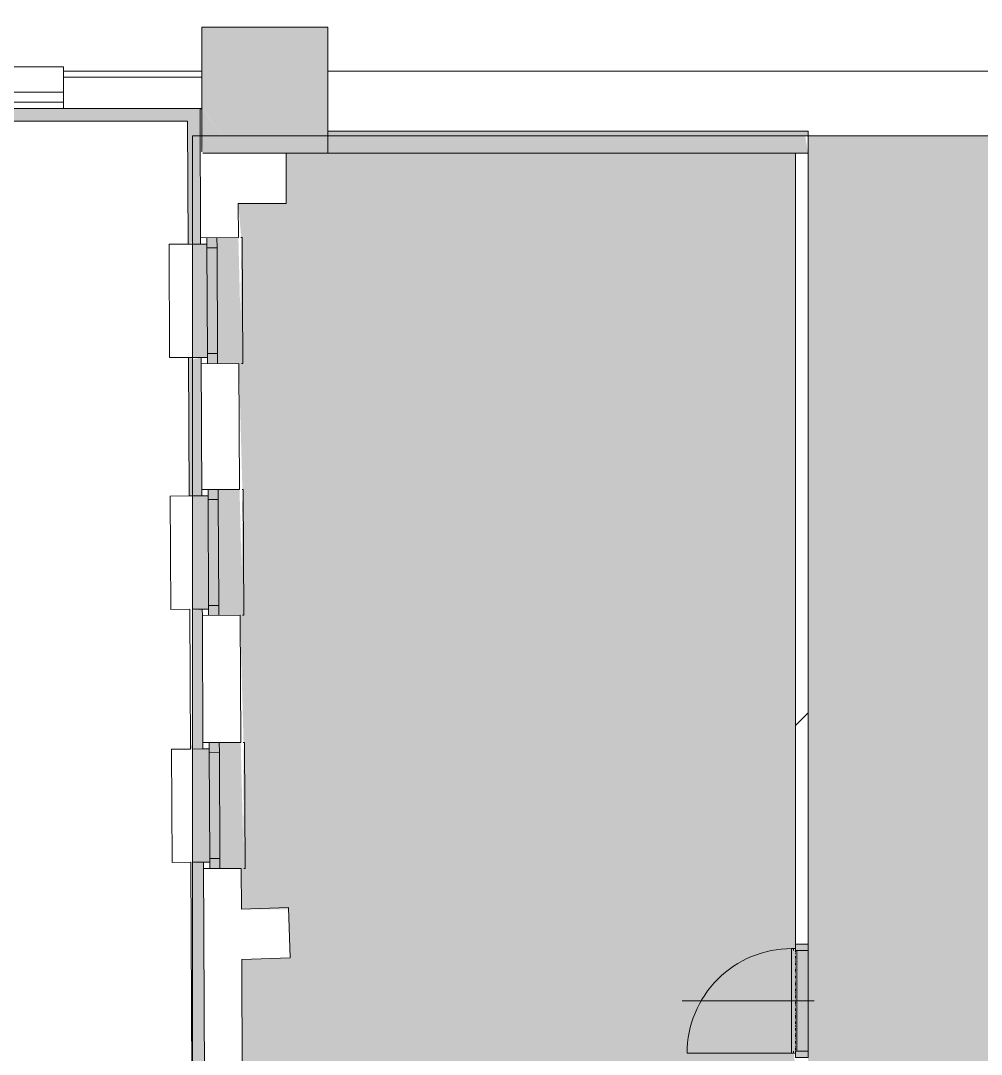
# Model space of a CAD drawing. Header units: millimetres. Extents: x 46521 to 262603, y -45352 to 20466.
# Drawn here: x 198636 to 206264, y -12687 to -4477 of the extents above; entities that cross this region are included whole.
import ezdxf

# ---------------------------------------------------------------- set-up
doc = ezdxf.new("R2010")
doc.units = ezdxf.units.MM
doc.linetypes.add('Čerchovaná se dvěma tečkami', pattern=[2.59, 1, -0.53, 0, -0.53, 0, -0.53])
for name, color, linetype, lineweight in [('A-DETL-GENF', 92, 'Continuous', 13), ('A-DETL-THIN', 151, 'Continuous', 13), ('A-DOOR', 31, 'Continuous', 13), ('A-DOOR-FRAM', 31, 'Continuous', 9), ('A-FLOR', 192, 'Continuous', 13), ('A-GENM', 13, 'Continuous', 13), ('A-GLAZ', 151, 'Continuous', 13), ('A-WALL', 113, 'Continuous', 13), ('A-WALL-PATT', 111, 'Continuous', 9), ('Q-SPCQ', 91, 'Continuous', 13), ('S-COLS', 52, 'Continuous', 13)]:
    doc.layers.add(name, color=color, linetype=linetype, lineweight=lineweight)
pattern_1 = [(45, (128653, 0), (-7184.2, 7184.2), []), (45, (131527, -3e-12), (-7184.2, 7184.2), []), (45, (137274, -7e-12), (-4310.5, 10057.9), [4064, -2032, 67.06, -1964.94])]
pattern_2 = [(45, (128653, 0), (-7184.2, 7184.2), []), (45, (131527, 0), (-7184.2, 7184.2), []), (45, (137274, 0), (-4310.5, 10057.9), [4064, -2032, 67.06, -1964.94])]
pattern_3 = [(45.265, (128653, 0), (-7217.4, 7150.9), []), (45.265, (131527, 13), (-7217.4, 7150.9), []), (45.265, (137274, 40), (-4357, 10037.8), [4064, -2032, 67.06, -1964.94])]

# ---------------------------------------------------------------- blocks, each defined once
blk = doc.blocks.new('DVERE_1k_oblozka - DD03_01_800x1970_koupelna-V78-Mapka _ závislý 15')
at = {"layer": 'A-DOOR', "lineweight": 9}
h = blk.add_hatch(color=151, dxfattribs=at)
h.paths.add_polyline_path([(-450, -52.9), (-400, -52.9), (-400, 47.1), (-450, 47.1)])
h.paths.add_polyline_path([(400, 47.1), (400, -52.9), (450, -52.9), (450, 47.1)])
blk.add_hatch(color=151, dxfattribs=at).paths.add_polyline_path([(-415, 77.1), (-400, 37.1), (400, 47.1), (415, 77.1), (-184.4, 77.1)])
for p, q in [((-415, 47.1), (-415, 907.1)), ((0, -102.9), (0, 947.1)), ((-400, 47.1), (-450, 47.1)), ((-450, 47.1), (-450, -52.9)), ((415, 77.1), (-415, 77.1)), ((-415, 77.1), (-415, 62.1)), ((-415, 62.1), (-400, 62.1)), ((-400, -52.9), (-400, 47.1)), ((-400, 37.1), (400, 37.1)), ((305, 77.1), (-305, 77.1)), ((400, 62.1), (415, 62.1)), ((450, 47.1), (400, 47.1)), ((400, 47.1), (400, -52.9)), ((415, 62.1), (415, 77.1)), ((415, 77.1), (415, 47.1)), ((450, -52.9), (450, 47.1)), ((-450, -52.9), (-400, -52.9)), ((400, -52.9), (450, -52.9))]:
    blk.add_line(p, q, dxfattribs=at)
at = {"layer": 'A-DOOR', "linetype": 'Čerchovaná se dvěma tečkami', "lineweight": 9}
for p, q in [((-400, 47.1), (400, 47.1)), ((-400, -52.9), (400, -52.9))]:
    blk.add_line(p, q, dxfattribs=at)
at = {"layer": 'A-DOOR', "lineweight": 9}
blk.add_arc((-415, 77.1), 830, 360, 90, dxfattribs=at)
at = {"layer": 'A-DOOR-FRAM'}
for p, q in [((-400, 47.1), (-450, 47.1)), ((-400, -52.9), (-400, 47.1)), ((400, 47.1), (400, -52.9)), ((400, 47.1), (450, 47.1)), ((-450, -52.9), (-400, -52.9)), ((450, -52.9), (400, -52.9))]:
    blk.add_line(p, q, dxfattribs=at)
blk = doc.blocks.new('OKNO_1k_nadsvetlik - OKNO_1k_nadsvetlik_1000 x 1500-1969475-Mapka _ závislý 15')
at = {"layer": 'A-GLAZ', "lineweight": 9}
h = blk.add_hatch(color=256, dxfattribs=at)
h.paths.add_polyline_path([(500, -100), (499.2, -20), (420, -20), (420, -100), (498.8, -100)])
h.paths.add_polyline_path([(-420, -100), (-420, -20), (-500, -20), (-499.8, -100)])
blk.add_hatch(color=256, dxfattribs=at).paths.add_polyline_path([(420, -20), (-420, -20), (-420, -100), (420, -100)])
for p, q in [((-500, -20), (-420, -20)), ((420, -20), (-420, -20)), ((-420, -20), (-420, -100)), ((420, -20), (500, -20)), ((420, -100), (420, -20)), ((-500, -100), (-450, -100)), ((-420, -100), (-500, -100)), ((-450, -100), (-450, -150)), ((-420, -100), (420, -100)), ((500, -100), (420, -100)), ((450, -100), (500, -100)), ((450, -150), (450, -100))]:
    blk.add_line(p, q, dxfattribs=at)
blk = doc.blocks.new('parapet s nosem_vnitní - parapet s nosem_vnitní-V120-Mapka _ závislý 15')
at = {"layer": 'A-GENM', "lineweight": 9}
for points in [[(500, 190), (500, 195), (-500, 190)], [(500, 0), (500, 190), (-500, 170), (-499.4, 0), (499.2, 0)]]:
    blk.add_hatch(color=151, dxfattribs=at).paths.add_polyline_path(points)
for p, q in [((500, 200), (-500, 200)), ((-500, 200), (-500, 190)), ((500, 200), (-500, 200)), ((500, 190), (500, 200))]:
    blk.add_line(p, q, dxfattribs=at)
blk = doc.blocks.new('parapet_ext - parapet_ext-V121-Mapka _ závislý 15')
at = {"layer": 'Q-SPCQ', "lineweight": 9}
blk.add_hatch(color=151, dxfattribs=at).paths.add_polyline_path([(450, -137.2), (450, 0), (-450, -0.2), (-449.9, -133.1), (449.8, -137.2)])
for p, q in [((-450, -300), (-450, -150)), ((450, -150), (450, -300)), ((450, -300), (-450, -300))]:
    blk.add_line(p, q, dxfattribs=at)
blk = doc.blocks.new('OKNO_1k_nadsvetlik - OKNO_1k_nadsvetlik_1000 x 1500-V122-Mapka _ závislý 15')
at = {"layer": 'A-GLAZ', "lineweight": 9}
h = blk.add_hatch(color=256, dxfattribs=at)
h.paths.add_polyline_path([(500, -100), (499.2, -20), (420, -20), (420, -100), (498.8, -100)])
h.paths.add_polyline_path([(-420, -100), (-420, -20), (-500, -20), (-499.8, -100)])
blk.add_hatch(color=256, dxfattribs=at).paths.add_polyline_path([(420, -20), (-420, -20), (-420, -100), (420, -100)])
for p, q in [((-500, -20), (-420, -20)), ((420, -20), (-420, -20)), ((-420, -20), (-420, -100)), ((420, -20), (500, -20)), ((420, -100), (420, -20)), ((-500, -100), (-450, -100)), ((-420, -100), (-500, -100)), ((-450, -100), (-450, -150)), ((-420, -100), (420, -100)), ((500, -100), (420, -100)), ((450, -100), (500, -100)), ((450, -150), (450, -100))]:
    blk.add_line(p, q, dxfattribs=at)
blk = doc.blocks.new('parapet_ext - parapet_ext-V123-Mapka _ závislý 15')
at = {"layer": 'Q-SPCQ', "lineweight": 9}
blk.add_hatch(color=151, dxfattribs=at).paths.add_polyline_path([(450, -127.9), (450, 0), (-450, -0.2), (-449.9, -123.8), (449.9, -127.9)])
for p, q in [((-450, -300), (-450, -150)), ((450, -150), (450, -300)), ((450, -300), (-450, -300))]:
    blk.add_line(p, q, dxfattribs=at)
blk = doc.blocks.new('OKNO_1k_nadsvetlik - OKNO_1k_nadsvetlik_1000 x 1500-V124-Mapka _ závislý 15')
at = {"layer": 'A-GLAZ', "lineweight": 9}
h = blk.add_hatch(color=256, dxfattribs=at)
h.paths.add_polyline_path([(500, -100), (499.2, -20), (420, -20), (420, -100), (498.8, -100)])
h.paths.add_polyline_path([(-420, -100), (-420, -20), (-500, -20), (-499.8, -100)])
blk.add_hatch(color=256, dxfattribs=at).paths.add_polyline_path([(420, -20), (-420, -20), (-420, -100), (420, -100)])
for p, q in [((-500, -20), (-420, -20)), ((420, -20), (-420, -20)), ((-420, -20), (-420, -100)), ((420, -20), (500, -20)), ((420, -100), (420, -20)), ((-500, -100), (-450, -100)), ((-420, -100), (-500, -100)), ((-450, -100), (-450, -150)), ((-420, -100), (420, -100)), ((500, -100), (420, -100)), ((450, -100), (500, -100)), ((450, -150), (450, -100))]:
    blk.add_line(p, q, dxfattribs=at)
blk = doc.blocks.new('parapet_ext - parapet_ext-V125-Mapka _ závislý 15')
at = {"layer": 'Q-SPCQ', "lineweight": 9}
blk.add_hatch(color=151, dxfattribs=at).paths.add_polyline_path([(450, -118.7), (450, 0), (-450, -0.2), (-449.8, -114.5), (449.9, -118.7)])
for p, q in [((-450, -300), (-450, -150)), ((450, -150), (450, -300)), ((450, -300), (-450, -300))]:
    blk.add_line(p, q, dxfattribs=at)
blk = doc.blocks.new('OKNO_2k_ - OKNO_2k_1900x1400-1963744-Mapka _ závislý 15')
at = {"layer": 'A-GLAZ', "lineweight": 9}
for p, q in [((-950, 126), (950, 126)), ((-950, 75), (-950, 126)), ((950, 126), (950, 75)), ((950, 75), (-950, 75)), ((-950, 75), (950, 75)), ((-950, -5), (-950, 75)), ((950, 75), (950, -5)), ((950, -5), (-950, -5))]:
    blk.add_line(p, q, dxfattribs=at)
blk = doc.blocks.new('parapet s nosem_vnitní - parapet s nosem_vnitní-1349022-Mapka _ závislý 15')
at = {"layer": 'A-GENM', "lineweight": 9}
for p, q in [((-950, -190), (-950, 0)), ((950, 0), (950, -190)), ((-950, -190), (-950, -200)), ((-950, -200), (950, -200)), ((-950, -200), (950, -200)), ((950, -200), (950, -190))]:
    blk.add_line(p, q, dxfattribs=at)

msp = doc.modelspace()

# ---------------------------------------------------------------- hatches: boundary and pattern name
at = {"layer": 'A-DETL-GENF', "lineweight": 9}
h = msp.add_hatch(color=151, dxfattribs=at)
h.paths.add_polyline_path([(204637.1, -23536.6), (206251.5, -23527.4), (206251.5, -23436.6), (204197.3, -23436.2), (204148, -23330.6), (203420.3, -23153.7), (204480.3, -22659.4), (203752.6, -22482.5), (203703.2, -22376.5), (201990.3, -22376.5), (201990.3, -23531.5), (203429.2, -23536.6)])
h.paths.add_polyline_path([(179909.9, -23449.3), (180539.9, -23449.3), (180539.9, -23374.3), (181439.9, -23379.3), (181439.9, -23449.3), (182144.6, -23449.3), (182129.6, -23165.8), (182114.6, -23165.8), (182129.6, -22265.8), (182144.6, -22250.8), (182144.6, -21375.2), (181924.6, -21375.2), (181924.6, -21125.2), (182144.6, -21125.2), (182144.6, -19774.5), (181894.6, -19774.5), (181894.6, -19524.5), (182142.9, -19524.5), (182109.1, -18123.5), (182067.1, -17411.6), (181278.2, -17441.1), (181275.3, -17443.5), (180378.1, -17434), (180375.4, -17426.4), (179498.2, -17456.6), (179495.4, -17459), (178598.2, -17454), (178595.4, -17441.9), (177400.6, -17455.7), (177400.6, -19579.6), (178433.6, -19579.6), (179909.9, -21056), (179909.9, -23379.3)])
h.paths.add_polyline_path([(182770, -21565.8), (182770, -19113.6), (182394.6, -19113.6), (182400.6, -21565.8)])
h.paths.add_polyline_path([(182970, -21565.8), (182986.6, -21565.8), (182970, -21529.8)])
h.paths.add_polyline_path([(223103.1, -20315.3), (224792.8, -20315.3), (224792.8, -17927.7), (220167.6, -17927.7), (220167.6, -19075.3), (223137.6, -19075.3), (223137.6, -19175.3), (222541.8, -19175.7), (222597.7, -19295.7), (223117.4, -19422), (223117.4, -19639.8), (222232.4, -20061.1), (223047, -20259.1), (223073.2, -20315.3)])
h.paths.add_polyline_path([(184735.7, -20290.8), (187003.7, -20290.8), (186988.7, -20150.8), (186973.7, -20150.8), (186988.7, -19550.8), (187003.7, -19535.8), (187003.7, -19113.6), (184153.9, -19114), (184211.9, -19238.3), (185038.7, -19460.5), (184153.7, -19873.2), (184153.7, -20109.4), (184677.5, -20236.7), (184702.7, -20290.8)])
h.paths.add_polyline_path([(187013.7, -20150.8), (187103.7, -20150.8), (187095.5, -19550.8), (187013.7, -19550.8)])
h.paths.add_polyline_path([(187355.6, -18728.2), (188365.6, -18728.2), (188365.6, -18608.2), (187265.6, -18608.2), (187265.6, -18728.2), (187295.6, -18728.2)])
h.paths.add_polyline_path([(188415.6, -18528.2), (188415.6, -18431.9), (185923.6, -18442.1), (185923.6, -18478.2), (187215.6, -18478.2), (187215.6, -18528.2), (188365.6, -18528.2)])
h.paths.add_polyline_path([(194950.6, -18478.2), (194950.6, -18477.2), (195000.6, -18477.2), (195000.6, -18431.9), (194000.6, -18431.9), (194000.6, -18477.2), (194050.6, -18478.2)])
h.paths.add_polyline_path([(182252.3, -18478.2), (182419.9, -18478.2), (182419.9, -16845.8), (182400.6, -16845.8), (182400.6, -17195.8), (182312.3, -17195.8), (182377.1, -18471.8), (182323.1, -18474.6)])
h.paths.add_polyline_path([(191950.6, -18478.2), (192900.6, -18477.2), (192900.6, -18431.9), (191900.6, -18431.9), (191900.6, -18477.2), (191950.6, -18477.2)])
h.paths.add_polyline_path([(190180.6, -18478.2), (190800.6, -18477.2), (190800.6, -18431.9), (190130.6, -18431.9), (190130.6, -18477.2), (190180.6, -18477.2)])
h.paths.add_polyline_path([(197029.9, -18478.2), (197100.6, -18477.2), (197100.6, -18431.9), (196100.6, -18431.9), (196100.6, -18477.2), (196929.9, -18478.2)])
h.paths.add_polyline_path([(185041.5, -18478.2), (185673.6, -18478.2), (185673.6, -18167), (185793.6, -18167), (185793.6, -17367), (185673.6, -17367), (185665.6, -17225.4), (182669.9, -17225.4), (182669.9, -18478.2), (184153.7, -18478.2)])
h.paths.add_polyline_path([(198679.9, -18478.2), (198842.6, -18477.2), (198842.6, -18431.9), (198200.6, -18431.9), (198200.6, -18477.2), (198429.9, -18478.2)])
h.paths.add_polyline_path([(188665.6, -18478.2), (189030.6, -18477.2), (189030.6, -18431.9), (188665.6, -18431.9)])
h.paths.add_polyline_path([(200021.7, -18478.2), (200000.6, -18431.9), (199892.6, -18431.9), (199892.6, -18477.2), (200015.8, -18478.2)])
h.paths.add_polyline_path([(185873.6, -18217), (185900.6, -18217), (185893.6, -17317), (185873.6, -17317), (185873.6, -18167)])
h.paths.add_polyline_path([(204028.4, -17238.3), (206280, -17238.3), (206280, -17169.9), (206799.6, -17169.9), (206794.8, -15721.9), (204028.4, -15721.9), (204028.4, -15861.9), (203938.4, -15861.9), (203938.4, -16661.9), (204028.4, -16661.9), (204028.4, -16988)])
h.paths.add_polyline_path([(201473.8, -17238.3), (203928.4, -17238.3), (203913.4, -16661.9), (203898.4, -16661.9), (203913.4, -15861.9), (203928.4, -15846.9), (203913.4, -15721.9), (200359, -15721.9), (200366, -16250.2), (200436.4, -16251.3), (200441, -17238.3)])
h.paths.add_polyline_path([(223928, -17238.3), (225042.8, -17238.3), (225042.8, -17142.7), (223927.6, -17142.7), (223928, -17237.9), (223878, -17238.3)])
h.paths.add_polyline_path([(223626.6, -16893.3), (223176.6, -16893.3), (223176.6, -16493.3), (223625.1, -16493.3), (223625.5, -16613.4)])
h.paths.add_polyline_path([(220198.4, -17238.3), (223628, -17238.3), (223619.9, -15305.1), (220216.7, -15317.2), (220228.7, -15516.5), (220243.3, -15516.5), (220214.3, -16316.8), (220199.3, -16316.8), (220183.2, -17238.3)])
h.paths.add_polyline_path([(220067.6, -17238.3), (220083.2, -17238.3), (220116.7, -16315.1), (220189.3, -16314.8), (220189.3, -15516.2), (220113.3, -15514.9), (220114.1, -15317.2), (218784.8, -15321.8), (218782.1, -13416.8), (218872, -13416.7), (218870.9, -12616.7), (218780.9, -12616.7), (218777, -9896.8), (218866.9, -9896.7), (218865.8, -9096.7), (218775.8, -9096.7), (218772.1, -6517.4), (218862, -6517.2), (218860.9, -5717.2), (218770.9, -5717.2), (218769.5, -4804.7), (218494.8, -4819.7), (218494.8, -4834.7), (217694.8, -4819.7), (217679.8, -4804.7), (217192.1, -4804.7), (217190.9, -7500.5), (217576.8, -7493.8), (217583.7, -7893.7), (217163.8, -7904.6), (217163, -10505.4), (217571.6, -10491.1), (217585.6, -10890.9), (217135.9, -10906.6), (217157.6, -11224.8), (217163.7, -11224.8), (217149.7, -13224.8), (217129.7, -13224.8), (217149.7, -14214.8), (217155.7, -14214.8), (217141.8, -16214.8), (217121.8, -16214.8), (217141.8, -16493.3), (217584.8, -16493.3), (217584.8, -16893.3), (217120, -16893.3), (217121.8, -17238.3), (219960.1, -17238.3)])
h.paths.add_polyline_path([(216819, -17208.3), (216819.1, -17208.3), (216819.1, -17178.3)])
h.paths.add_polyline_path([(200000.6, -16301.9), (200011.6, -16301.1), (200000.6, -16301.1)])
h.paths.add_polyline_path([(200358.5, -15621.9), (204787.8, -15621.9), (204772.8, -14601.9), (204757.8, -14601.9), (204772.8, -13801.9), (204787.8, -13786.9), (204787.8, -12892.6), (200346.2, -12952.4), (200354.5, -13745.2), (200424.8, -13744.9), (200419.8, -14744.9), (200354.5, -14746.4)])
h.paths.add_polyline_path([(204887.8, -15621.9), (205347.8, -15606.9), (205347.8, -15591.9), (206247.8, -15606.9), (206262.8, -15621.9), (206794.6, -15621.9), (206790.2, -15215.3), (206668.3, -15215.7), (206673.3, -14215.6), (206790.2, -14214.6), (206783.8, -13220.3), (206662, -13219.6), (206667, -12220.7), (206783.8, -12219.6), (206780.6, -11931.2), (206362.9, -11932.5), (206361.6, -11532.5), (206781.6, -11531.2), (206774.3, -11220.3), (206655.6, -11220.7), (206660.6, -10220.7), (206777.4, -10219.7), (206771.1, -9215.3), (206649.3, -9214.7), (206654.3, -8215.7), (206771.1, -8214.7), (206760.5, -7215.3), (206642.9, -7215.7), (206647.9, -6215.7), (206764.7, -6214.7), (206760.5, -5950), (206363.9, -5950), (206363.9, -5391.9), (204887.8, -5391.9), (204887.8, -14717.2)])
h.paths.add_polyline_path([(218884.6, -15201.4), (223619.9, -15185.1), (223605.9, -14407.4), (223488.2, -14407.9), (223496.9, -12407.8), (223609, -12407.1), (223605.9, -11716.7), (218879.6, -11716.7), (218897, -12615.5), (218910.9, -12616.7), (218895.9, -13416.7), (218882, -13416.8), (218882.1, -13466.8)])
h.paths.add_polyline_path([(200395.7, -12851.7), (204787.8, -12792.6), (204772.8, -12661.9), (204757.8, -12661.9), (204772.8, -11861.9), (204787.8, -11846.9), (204787.8, -5528.2), (200745.6, -5528.2), (200745.6, -5928.2), (200363.7, -5928.2), (200387.5, -6199.9), (200389.9, -6199.9), (200374.2, -7200), (200369.6, -7201.4), (200396.8, -8199.9), (200399.2, -8199.9), (200383.5, -9200), (200378.8, -9201.4), (200406.1, -10209.9), (200408.5, -10210), (200403.5, -11209.9), (200388.1, -11210.8), (200391.5, -11534.3), (200763.7, -11534.4), (200776.7, -11921.7), (200391.5, -11935), (200393.8, -12446.3)])
h.paths.add_polyline_path([(221414.4, -11616.7), (223195.9, -11616.7), (223195.9, -10496.7), (223605.9, -10496.7), (223593.2, -10407.4), (223472.4, -10407.9), (223481.1, -8407.9), (223593.2, -8406.8), (223592.1, -8216.7), (218874.5, -8216.7), (218891.9, -9095.5), (218905.8, -9096.7), (218890.8, -9896.7), (218876.9, -9896.8), (218879.6, -11616.7), (219891, -11616.7), (219891, -11016.7), (220211, -11016.7), (220211, -11616.7)])
h.paths.add_polyline_path([(206977.5, -10219.7), (206977.5, -10219.7), (206977.3, -10175.5)])
h.paths.add_polyline_path([(206971.1, -8214.7), (206971.2, -8214.7), (206970.1, -7904.6)])
h.paths.add_polyline_path([(218874.3, -8116.7), (223182.1, -8116.7), (223182.1, -7516.7), (223589.7, -7516.7), (223581.4, -7407.5), (223460.6, -7407.9), (223469.3, -5407.9), (223581.4, -5407.2), (223578.6, -4804.7), (218869.5, -4804.7), (218887, -5716), (218900.9, -5717.2), (218885.9, -6517.2), (218872, -6517.4), (218874, -7904.6)])
h.paths.add_polyline_path([(206964.7, -6214.7), (206964.8, -6214.7), (206963.9, -5950)])
h.paths.add_polyline_path([(223577.4, -4704.7), (223578.6, -4704.7), (223577.4, -4397.9), (223448.7, -4398), (223457.4, -2397.9), (223569.5, -2397.2), (223565.8, -1904.5), (223177.5, -1906), (223175.8, -1466), (220756.1, -1497.9), (220755.1, -1503.9), (218756.1, -1495.3), (218755.1, -1483), (217608.2, -1488.9), (217609.8, -1897.4), (217199.8, -1899), (217199.8, -4704.7), (222014.1, -4704.7)])
h.paths.add_polyline_path([(223577.4, -4397.9), (223569.5, -4397.5), (223569.5, -4397.9)])
at = {"layer": 'A-WALL'}
for points in [[(200241.2, -5391.9), (200345.6, -5528.2), (200241.7, -5391.9)], [(204797.8, -12661.9), (204887.8, -12661.9), (204884.3, -11861.9), (204797.8, -11861.9), (204797.8, -12605.9)]]:
    msp.add_hatch(color=151, dxfattribs=at).paths.add_polyline_path(points)
at = {"layer": 'A-WALL-PATT'}
h = msp.add_hatch(dxfattribs=at)
h.set_pattern_fill('FP_30', color=256, angle=45, style=0, pattern_type=2)
h.set_pattern_definition(pattern_1)
h.paths.add_polyline_path([(200075.6, -5174.4), (200060.2, -4924.4), (198975.6, -4924.4), (198975.6, -5174.4), (200060.2, -5174.4)])
h.paths.add_polyline_path([(197075.6, -5174.4), (197075.6, -4924.4), (194102.5, -4924.4), (194102.5, -5174.4), (194352.5, -5174.4)])
for color, points in [(256, [(200060.2, -5274.4), (200060.6, -5274.4), (200060.2, -5174.4), (194102.5, -5174.4), (194102.5, -5274.4), (200010.6, -5274.4)]), (256, [(204865.7, -5391.9), (204887.8, -5391.9), (204887.8, -5353.2), (201075.6, -5353.2), (201075.6, -5391.9), (204787.8, -5391.9)]), (133, [(204787.8, -5528.2), (204887.8, -5528.2), (204865.7, -5391.9), (201075.6, -5391.9), (201075.6, -5528.2), (201473.8, -5528.2)])]:
    msp.add_hatch(color=color, dxfattribs=at).paths.add_polyline_path(points)
h = msp.add_hatch(color=41, dxfattribs=at)
h.paths.add_polyline_path([(200000.1, -13796.8), (200000.6, -13791.1), (199999.8, -13746.4)])
h.paths.add_polyline_path([(199983.7, -10261.9), (200000.6, -10253.3), (199983.5, -10211.4)])
h.paths.add_polyline_path([(199974.4, -8251.9), (200000.6, -8238.6), (200000.6, -7151.8), (199969.3, -7151.9), (199974.2, -8201.4)])
h.paths.add_polyline_path([(199965.2, -6251.9), (200000.6, -6234), (200017.5, -5391.9), (200061.2, -5391.9), (200060.6, -5274.4), (199960.6, -5274.4), (199964.9, -6201.4)])
h = msp.add_hatch(dxfattribs=at)
h.set_pattern_fill('FP_41', color=256, angle=45, style=0, pattern_type=2)
h.set_pattern_definition(pattern_3)
h.paths.add_polyline_path([(200061.2, -5391.9), (200075.6, -5391.9), (200060.6, -5274.4)])
h = msp.add_hatch(color=253, dxfattribs=at)
h.paths.add_polyline_path([(200116, -18478.2), (200121.7, -18478.2), (200115.8, -17201.3), (200015.8, -17201.8), (200042.7, -18478.2), (200071.7, -18478.2)])
h.paths.add_polyline_path([(200011.7, -16301.8), (200111.7, -16301.3), (200104.2, -14696.4), (200004.3, -14717.2), (200011.4, -16251.3)])
h.paths.add_polyline_path([(200000.6, -13796.8), (200100.1, -13796.4), (200087.9, -11161.4), (200000.6, -11168.2), (200000.6, -13796.5)])
h.paths.add_polyline_path([(200000.6, -10261.8), (200083.7, -10261.4), (200078.6, -9151.4), (200000.6, -9162.8), (200000.6, -10253.3)])
h.paths.add_polyline_path([(200000.6, -8251.8), (200074.4, -8251.4), (200069.3, -7151.4), (200000.6, -7167.4), (200000.6, -8238.6)])
h.paths.add_polyline_path([(200000.6, -6251.7), (200065.2, -6251.4), (200061.2, -5391.9), (200000.6, -5391.9), (200000.6, -6234)])
h = msp.add_hatch(dxfattribs=at)
h.set_pattern_fill('FP_41', color=256, angle=45, style=0, pattern_type=2)
h.set_pattern_definition(pattern_3)
h.paths.add_polyline_path([(200095.7, -12855.7), (200395.7, -12851.7), (200376.9, -11934.5), (200376.9, -11534.8), (200389.6, -11534.4), (200376.9, -11210.1), (200088.1, -11211.4), (200093.8, -12446.3)])
h.paths.add_polyline_path([(200083.5, -10211.4), (200383.5, -10210), (200378.8, -9200), (200078.8, -9201.4), (200083.5, -10210)])
h.paths.add_polyline_path([(200074.2, -8201.4), (200374.2, -8200), (200369.6, -7200), (200069.6, -7201.4), (200072.8, -7904.6)])
h.paths.add_polyline_path([(200064.9, -6201.4), (200364.9, -6200.1), (200345.6, -5528.2), (200075.6, -5517.8), (200063.7, -5928.2)])
h = msp.add_hatch(dxfattribs=at)
h.set_pattern_fill('FP_30', color=256, angle=45, style=0, pattern_type=2)
h.set_pattern_definition(pattern_1)
h.paths.add_polyline_path([(204887.8, -15621.9), (204887.8, -14651.9), (204787.8, -14651.9), (204787.8, -15621.9)])
h.paths.add_polyline_path([(204787.8, -13751.9), (204887.8, -13751.9), (204887.8, -12711.9), (204787.8, -12711.9), (204787.8, -13429.3)])
h.paths.add_polyline_path([(204787.8, -11811.9), (204887.8, -11811.9), (204887.8, -5528.2), (204787.8, -5528.2), (204787.8, -7904.6)])
at = {"layer": 'S-COLS'}
h = msp.add_hatch(color=256, dxfattribs=at)
h.paths.add_polyline_path([(201002.6, -5391.9), (201075.6, -5391.9), (201075.6, -4528.2), (200075.6, -4528.2), (200076.9, -5176), (200241.7, -5391.9), (200745.6, -5391.9)])
h.paths.add_polyline_path([(200241.2, -5391.9), (200075.6, -5176), (200075.6, -5391.9)])
h = msp.add_hatch(color=133, dxfattribs=at)
h.paths.add_polyline_path([(200345.6, -5528.2), (200241.2, -5391.9), (200075.6, -5391.9), (200081.8, -5528.2)])
h.paths.add_polyline_path([(200745.6, -5528.2), (201075.6, -5528.2), (201075.6, -5391.9), (200241.7, -5391.9), (200345.6, -5528.2)])
at = {"layer": 'S-COLS', "lineweight": 9}
h = msp.add_hatch(dxfattribs=at)
h.set_pattern_fill('FP_72', color=256, style=0, pattern_type=2)
h.set_pattern_definition(pattern_2)
h.paths.add_polyline_path([(200745.6, -5928.2), (200745.6, -5528.2), (200345.6, -5528.2), (200363.7, -5928.2)])
h = msp.add_hatch(dxfattribs=at)
h.set_pattern_fill('FP_72', color=256, style=0, pattern_type=2)
h.set_pattern_definition(pattern_2)
h.paths.add_polyline_path([(200376.9, -11935), (200776.7, -11921.7), (200763.3, -11521.9), (200363.5, -11535.3), (200376.9, -11934.5)])

# ---------------------------------------------------------------- linework, layer by layer
at = {"layer": 'A-DETL-THIN', "lineweight": 9}
for p, q in [((207056.6, -5391.9), (200000.6, -5391.9)), ((200000.6, -5391.9), (200000.6, -18431.9))]:
    msp.add_line(p, q, dxfattribs=at)
at = {"layer": 'A-FLOR', "lineweight": 9}
for p, q in [((198975.6, -4876.6), (200075.6, -4876.6)), ((201075.6, -4876.6), (206363.9, -4876.6))]:
    msp.add_line(p, q, dxfattribs=at)
at = {"layer": 'A-WALL', "lineweight": 9}
for p, q in [((200075.6, -4924.4), (198975.6, -4924.4)), ((200075.6, -5174.4), (200075.6, -4924.4)), ((200075.6, -5174.4), (198975.6, -5174.4)), ((200075.6, -5176), (200060.2, -5176.1)), ((200060.2, -5176.1), (200065.2, -6251.4)), ((200075.6, -5517.8), (200075.6, -5176)), ((194002.5, -5274.4), (199960.6, -5274.4)), ((204887.8, -5353.2), (201075.6, -5353.2)), ((201075.6, -5353.2), (201075.6, -5528.2)), ((204887.8, -11811.9), (204887.8, -5353.2)), ((200345.6, -5528.2), (200081.8, -5528.2)), ((201075.6, -5528.2), (204887.8, -5528.2)), ((204787.8, -5528.2), (204787.8, -11811.9)), ((200364.9, -6200.1), (200363.7, -5928.2)), ((200064.9, -6201.4), (200364.9, -6200.1)), ((200069.3, -7151.4), (200074.4, -8251.4)), ((200369.6, -7200), (200069.6, -7201.4)), ((200374.2, -8200), (200369.6, -7200)), ((200074.2, -8201.4), (200374.2, -8200)), ((200378.8, -9200), (200078.8, -9201.4)), ((200078.8, -9201.4), (200083.7, -10261.4)), ((200383.5, -10210), (200378.8, -9200)), ((200083.5, -10211.4), (200383.5, -10210)), ((200087.9, -11161.4), (200100.1, -13796.4)), ((200388.1, -11210), (200088.1, -11211.4)), ((200389.6, -11534.4), (200388.1, -11210)), ((204887.8, -11861.9), (204887.8, -12661.9)), ((200395.7, -12851.7), (200391.5, -11934.5))]:
    msp.add_line(p, q, dxfattribs=at)
at = {"layer": 'A-WALL', "color": 63, "lineweight": 9}
for p, q in [((200060.2, -5176.1), (200060.2, -5174.4)), ((199965.2, -6251.9), (200065.2, -6251.4)), ((200069.3, -7151.4), (199969.3, -7151.9)), ((199974.4, -8251.9), (200074.4, -8251.4)), ((200078.6, -9151.4), (200000.6, -9151.8)), ((200078.8, -9201.4), (200078.6, -9151.4)), ((200000.6, -10261.8), (200083.7, -10261.4)), ((200087.9, -11161.4), (200000.6, -11161.8))]:
    msp.add_line(p, q, dxfattribs=at)
at = {"layer": 'A-WALL', "color": 40, "lineweight": 9}
for p, q in [((199960.6, -5274.4), (199965.2, -6251.9)), ((199969.3, -7151.9), (199974.4, -8251.9)), ((199978.6, -9151.9), (199983.7, -10261.9)), ((199987.9, -11161.9), (200000.1, -13796.8))]:
    msp.add_line(p, q, dxfattribs=at)
at = {"layer": 'S-COLS', "lineweight": 9}
for p, q in [((201075.6, -4528.2), (200075.6, -4528.2)), ((200075.6, -4528.2), (200075.6, -4924.4)), ((201075.6, -5353.2), (201075.6, -4528.2)), ((200075.6, -4924.4), (200075.6, -5174.4)), ((200075.6, -5174.4), (200075.6, -5176)), ((200075.6, -5176), (200075.6, -5391.9)), ((200075.6, -5391.9), (200075.6, -5517.8)), ((201075.6, -5391.9), (201075.6, -5353.2)), ((201075.6, -5528.2), (201075.6, -5391.9)), ((200081.8, -5528.2), (200345.6, -5528.2)), ((200345.6, -5528.2), (200745.6, -5528.2)), ((200745.6, -5528.2), (200345.6, -5528.2)), ((200745.6, -5528.2), (201075.6, -5528.2)), ((200745.6, -5928.2), (200745.6, -5528.2)), ((200363.7, -5928.2), (200745.6, -5928.2)), ((200763.3, -11521.9), (200389.6, -11534.4)), ((200776.7, -11921.7), (200763.3, -11521.9)), ((200391.5, -11934.5), (200776.7, -11921.7))]:
    msp.add_line(p, q, dxfattribs=at)

# ---------------------------------------------------------------- block references
at = {"layer": 'A-DOOR', "lineweight": 9, "rotation": 90}
msp.add_blockref('DVERE_1k_oblozka - DD03_01_800x1970_koupelna-V78-Mapka _ závislý 15', (204835, -12261.9), dxfattribs=at)
at = {"layer": 'A-GENM', "lineweight": 9}
for name, p, rotation in [('parapet s nosem_vnitní - parapet s nosem_vnitní-1349022-Mapka _ závislý 15', (198025.6, -5044.4), 180), ('parapet s nosem_vnitní - parapet s nosem_vnitní-V120-Mapka _ závislý 15', (200197.2, -6700.8), 270.2650340237805), ('parapet s nosem_vnitní - parapet s nosem_vnitní-V120-Mapka _ závislý 15', (200206.5, -8700.8), 270.2650340237805), ('parapet s nosem_vnitní - parapet s nosem_vnitní-V120-Mapka _ závislý 15', (200215.8, -10710.8), 270.2650340237805)]:
    msp.add_blockref(name, p, dxfattribs=dict(at, rotation=rotation))
at = {"layer": 'A-GLAZ', "lineweight": 9}
for name, p, rotation in [('OKNO_2k_ - OKNO_2k_1900x1400-1963744-Mapka _ závislý 15', (198025.6, -5049.4), 180), ('OKNO_1k_nadsvetlik - OKNO_1k_nadsvetlik_1000 x 1500-V124-Mapka _ závislý 15', (200217.2, -6700.7), 270.2650340237805), ('OKNO_1k_nadsvetlik - OKNO_1k_nadsvetlik_1000 x 1500-V122-Mapka _ závislý 15', (200226.5, -8700.7), 270.2650340237805), ('OKNO_1k_nadsvetlik - OKNO_1k_nadsvetlik_1000 x 1500-1969475-Mapka _ závislý 15', (200235.8, -10710.7), 270.2650340237805)]:
    msp.add_blockref(name, p, dxfattribs=dict(at, rotation=rotation))
at = {"layer": 'Q-SPCQ', "lineweight": 9, "rotation": 270.2650340237805}
for name, p in [('parapet_ext - parapet_ext-V125-Mapka _ závislý 15', (200117.2, -6701.2)), ('parapet_ext - parapet_ext-V123-Mapka _ závislý 15', (200126.5, -8701.2)), ('parapet_ext - parapet_ext-V121-Mapka _ závislý 15', (200135.8, -10711.2))]:
    msp.add_blockref(name, p, dxfattribs=at)

doc.saveas('drawing.dxf')
